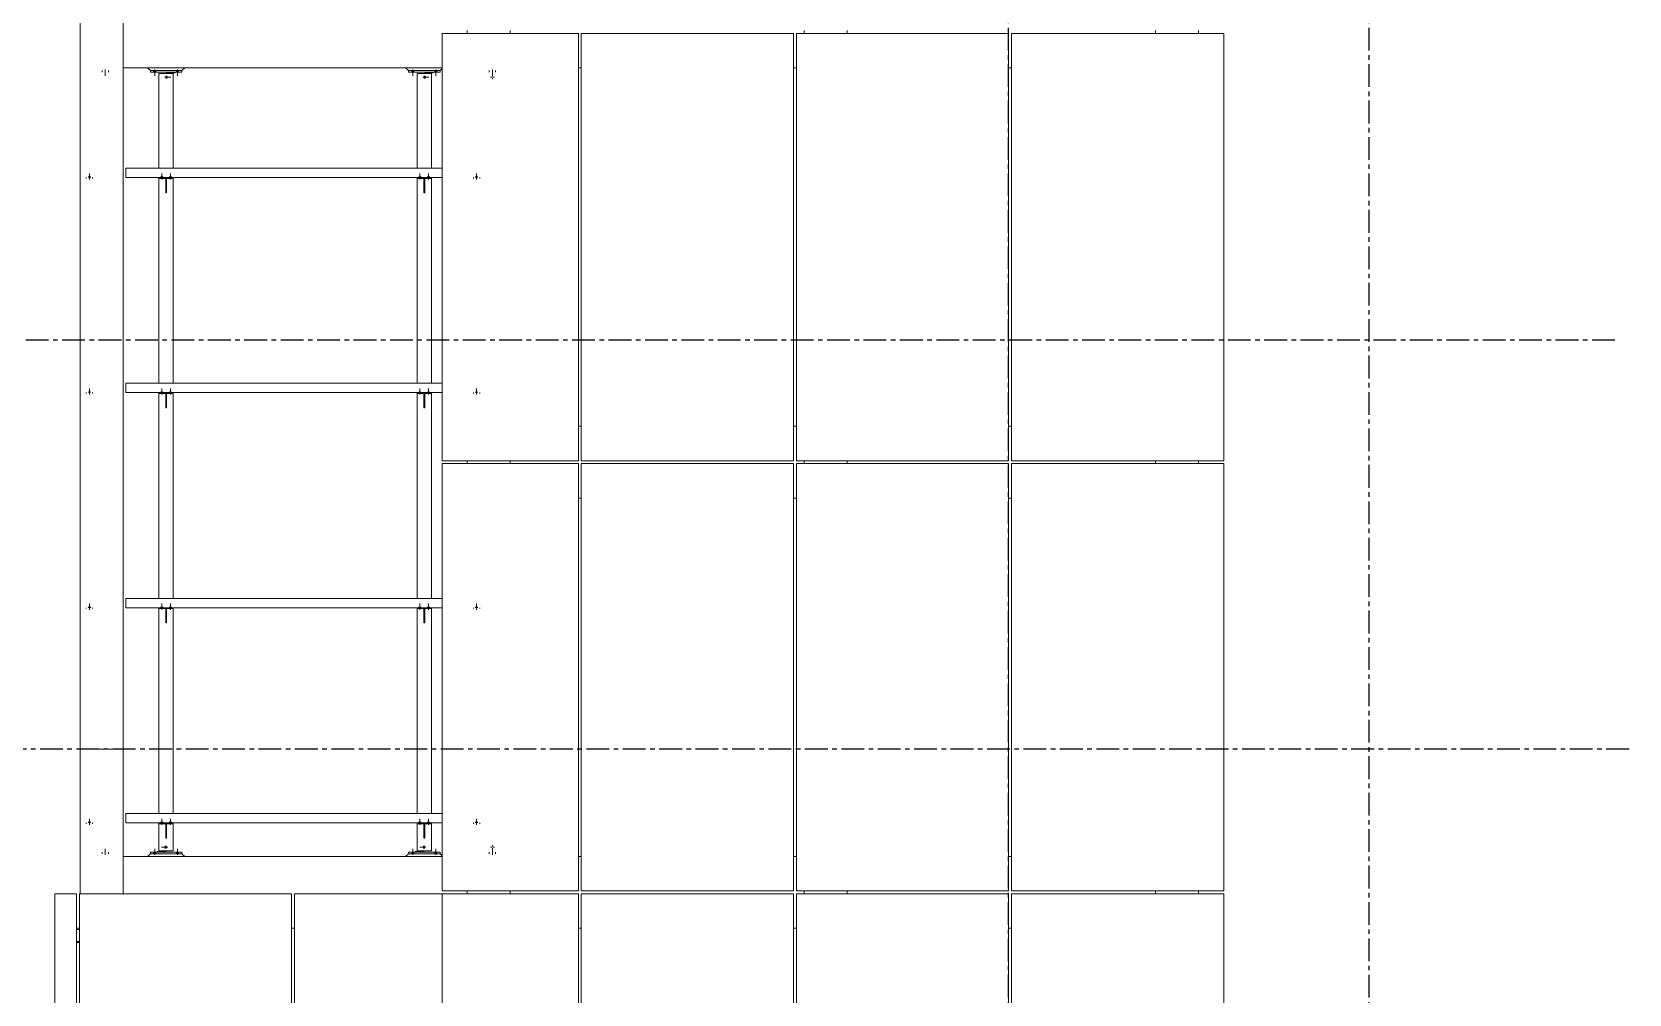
# Model space of a CAD drawing. Header units: millimetres. Extents: x 3774 to 718460, y -768339 to 192544.
# Drawn here: x 477347 to 488485, y -639668 to -632960 of the extents above; entities that cross this region are included whole.
import ezdxf

# ---------------------------------------------------------------- set-up
doc = ezdxf.new("R2010")
doc.units = ezdxf.units.MM
for name, pattern in [('CENTER', [50.8, 31.75, -6.35, 6.35, -6.35]), ('XKITLINE00', [0]), ('XKITLINE02', [4, 2, -2])]:
    doc.linetypes.add(name, pattern=pattern)
doc.layers.add('000 - EXISTING_PRECAST_MAIN_COLOR_2', color=7, linetype='Continuous')
doc.layers.add('Bolt', color=7, linetype='Continuous', lineweight=0)
doc.layers.add('Part', color=7, linetype='Continuous', lineweight=0)

# ---------------------------------------------------------------- blocks, each defined once
blk = doc.blocks.new('*A24065288')
at = {"layer": 'Part', "color": 7, "linetype": 'XKITLINE00', "lineweight": 0}
for p, q in [((2694.272525, -82.713163), (2694.432525, -82.713163)), ((2706.272525, -82.713163), (2706.432525, -82.713163)), ((2718.272525, -82.713163), (2718.432525, -82.713163)), ((2690.472487, -84.79316), (2690.472487, -84.63316)), ((2726.472549, -84.79316), (2726.472549, -84.63316)), ((2694.272525, -86.713163), (2694.432525, -86.713163)), ((2706.272525, -86.713163), (2706.432525, -86.713163)), ((2718.272525, -86.713163), (2718.432525, -86.713163))]:
    blk.add_line(p, q, dxfattribs=at)
blk = doc.blocks.new('*A24145296')
at = {"layer": 'Part', "color": 7, "linetype": 'XKITLINE00', "lineweight": 0}
for p, q in [((2694.272525, -130.713163), (2694.432525, -130.713163)), ((2706.272525, -130.713163), (2706.432525, -130.713163)), ((2718.272525, -130.713163), (2718.432525, -130.713163)), ((2690.472487, -132.79316), (2690.472487, -132.63316)), ((2726.472549, -132.79316), (2726.472549, -132.63316)), ((2694.272525, -134.713163), (2694.432525, -134.713163)), ((2706.272525, -134.713163), (2706.432525, -134.713163)), ((2718.272525, -134.713163), (2718.432525, -134.713163))]:
    blk.add_line(p, q, dxfattribs=at)
blk = doc.blocks.new('*A24155297')
at = {"layer": 'Part', "color": 7, "linetype": 'XKITLINE00', "lineweight": 0}
for p, q in [((2694.272525, -106.713163), (2694.432525, -106.713163)), ((2706.272525, -106.713163), (2706.432525, -106.713163)), ((2718.272525, -106.713163), (2718.432525, -106.713163)), ((2690.472523, -108.79316), (2690.472523, -108.63316)), ((2726.472527, -108.79316), (2726.472527, -108.63316)), ((2694.272525, -110.713163), (2694.432525, -110.713163)), ((2706.272525, -110.713163), (2706.432525, -110.713163)), ((2718.272525, -110.713163), (2718.432525, -110.713163))]:
    blk.add_line(p, q, dxfattribs=at)
blk = doc.blocks.new('*A24165298')
at = {"layer": 'Part', "color": 7, "linetype": 'XKITLINE00', "lineweight": 0}
for p, q in [((2706.872491, -84.79316), (2706.872491, -84.63316)), ((2709.272491, -84.79316), (2709.272491, -84.63316)), ((2706.872491, -108.79316), (2706.872491, -108.63316)), ((2709.272491, -108.79316), (2709.272491, -108.63316))]:
    blk.add_line(p, q, dxfattribs=at)
blk = doc.blocks.new('*A24175299')
at = {"layer": 'Part', "color": 7, "linetype": 'XKITLINE00', "lineweight": 0}
for p, q in [((2726.472552, -84.79316), (2726.472552, -84.63316)), ((2728.872552, -84.79316), (2728.872552, -84.63316)), ((2726.472552, -108.79316), (2726.472552, -108.63316)), ((2728.872552, -108.79316), (2728.872552, -108.63316))]:
    blk.add_line(p, q, dxfattribs=at)
blk = doc.blocks.new('*A24185300')
at = {"layer": 'Part', "color": 7, "linetype": 'XKITLINE00', "lineweight": 0}
for p, q in [((2688.07249, -84.79316), (2688.07249, -84.63316)), ((2690.47249, -84.79316), (2690.47249, -84.63316)), ((2688.07249, -108.79316), (2688.07249, -108.63316)), ((2690.47249, -108.79316), (2690.47249, -108.63316))]:
    blk.add_line(p, q, dxfattribs=at)
blk = doc.blocks.new('*A24195301')
at = {"layer": 'Part', "color": 7, "linetype": 'XKITLINE00', "lineweight": 0}
for p, q in [((2685.272523, -92.313163), (2685.272523, -87.033163)), ((2686.072523, -87.033163), (2685.272523, -87.033163)), ((2686.072523, -92.313163), (2686.072523, -87.033163)), ((2685.272523, -104.313163), (2685.272523, -92.881163)), ((2686.072523, -104.313163), (2686.072523, -92.881163)), ((2685.272523, -116.313163), (2685.272523, -104.881163)), ((2686.072523, -116.313163), (2686.072523, -104.881163)), ((2685.272523, -128.313163), (2685.272523, -116.881163)), ((2686.072523, -128.313163), (2686.072523, -116.881163)), ((2685.272523, -130.393163), (2685.272523, -128.881163)), ((2686.072523, -130.393163), (2686.072523, -128.881163)), ((2685.272523, -130.393163), (2686.072523, -130.393163))]:
    blk.add_line(p, q, dxfattribs=at)
blk = doc.blocks.new('*A24205302')
at = {"layer": 'Part', "color": 7, "linetype": 'XKITLINE00', "lineweight": 0}
for p, q in [((2670.872523, -92.313163), (2670.872523, -87.033163)), ((2671.672523, -87.033163), (2670.872523, -87.033163)), ((2671.672523, -92.313163), (2671.672523, -87.033163)), ((2670.872523, -104.313163), (2670.872523, -92.881163)), ((2671.672523, -104.313163), (2671.672523, -92.881163)), ((2670.872523, -116.313163), (2670.872523, -104.881163)), ((2671.672523, -116.313163), (2671.672523, -104.881163)), ((2670.872523, -128.313163), (2670.872523, -116.881163)), ((2671.672523, -128.313163), (2671.672523, -116.881163)), ((2670.872523, -130.393163), (2670.872523, -128.881163)), ((2671.672523, -130.393163), (2671.672523, -128.881163)), ((2670.872523, -130.393163), (2671.672523, -130.393163))]:
    blk.add_line(p, q, dxfattribs=at)
blk = doc.blocks.new('*A24215303')
at = {"layer": 'Part', "color": 7, "linetype": 'XKITLINE00', "lineweight": 0}
for p, q in [((2666.472525, -132.79316), (2666.472525, -124.713163)), ((2666.472525, -124.713163), (2668.872525, -124.713163)), ((2668.872525, -132.79316), (2668.872525, -124.713163))]:
    blk.add_line(p, q, dxfattribs=at)
blk = doc.blocks.new('*A24225304')
at = {"layer": 'Part', "color": 7, "linetype": 'XKITLINE00', "lineweight": 0}
for p, q in [((2668.872524, -130.713163), (2686.672525, -130.713163)), ((2668.872526, -132.79316), (2668.872526, -130.713163)), ((2678.272874, -134.713163), (2678.432874, -134.713163))]:
    blk.add_line(p, q, dxfattribs=at)
blk = doc.blocks.new('*A24235305')
at = {"layer": 'Part', "color": 7, "linetype": 'XKITLINE00', "lineweight": 0}
for p, q in [((2669.032526, -128.313163), (2686.672525, -128.313163)), ((2669.032526, -128.833163), (2669.032526, -128.313163)), ((2686.672525, -128.833163), (2669.032526, -128.833163))]:
    blk.add_line(p, q, dxfattribs=at)
blk = doc.blocks.new('*A24245306')
at = {"layer": 'Part', "color": 7, "linetype": 'XKITLINE00', "lineweight": 0}
for p, q in [((2669.032526, -116.313163), (2686.672525, -116.313163)), ((2669.032526, -116.833163), (2669.032526, -116.313163)), ((2686.672525, -116.833163), (2669.032526, -116.833163))]:
    blk.add_line(p, q, dxfattribs=at)
blk = doc.blocks.new('*A24255307')
at = {"layer": 'Part', "color": 7, "linetype": 'XKITLINE00', "lineweight": 0}
for p, q in [((2685.648523, -129.681163), (2685.648523, -128.881163)), ((2685.648523, -128.881163), (2685.696523, -128.881163)), ((2685.648523, -129.121163), (2685.696523, -129.121163)), ((2685.696523, -129.681163), (2685.696523, -128.881163)), ((2685.648523, -129.681163), (2685.696523, -129.681163))]:
    blk.add_line(p, q, dxfattribs=at)
blk = doc.blocks.new('*A24265308')
at = {"layer": 'Part', "color": 7, "linetype": 'XKITLINE00', "lineweight": 0}
for p, q in [((2685.272523, -128.833163), (2685.272523, -128.881163)), ((2685.272523, -128.881163), (2686.072523, -128.881163)), ((2686.072523, -128.881163), (2686.072523, -128.833163))]:
    blk.add_line(p, q, dxfattribs=at)
blk = doc.blocks.new('*A24275309')
at = {"layer": 'Part', "color": 7, "linetype": 'XKITLINE00', "lineweight": 0}
for p, q in [((2685.608523, -130.433163), (2685.168523, -130.433163)), ((2685.168523, -130.433163), (2685.168523, -130.473163)), ((2685.608523, -130.393163), (2685.608523, -130.433163)), ((2685.648523, -130.473163), (2685.648523, -130.393163))]:
    blk.add_line(p, q, dxfattribs=at)
blk = doc.blocks.new('*A24285310')
at = {"layer": 'Part', "color": 7, "linetype": 'XKITLINE00', "lineweight": 0}
for p, q in [((2684.632523, -130.713163), (2684.792523, -130.553163)), ((2684.792523, -130.553163), (2686.552523, -130.553163)), ((2686.552523, -130.553163), (2686.672525, -130.673165))]:
    blk.add_line(p, q, dxfattribs=at)
blk = doc.blocks.new('*A24295311')
at = {"layer": 'Part', "color": 7, "linetype": 'XKITLINE00', "lineweight": 0}
for p, q in [((2686.552523, -130.473163), (2684.792523, -130.473163)), ((2684.792523, -130.473163), (2684.792523, -130.553163)), ((2686.552523, -130.553163), (2684.792523, -130.553163)), ((2686.552523, -130.473163), (2686.552523, -130.553163))]:
    blk.add_line(p, q, dxfattribs=at)
blk = doc.blocks.new('*A24305312')
at = {"layer": 'Part', "color": 7, "linetype": 'XKITLINE00', "lineweight": 0}
for p, q in [((2671.248523, -129.681163), (2671.248523, -128.881163)), ((2671.248523, -128.881163), (2671.296523, -128.881163)), ((2671.248523, -129.121163), (2671.296523, -129.121163)), ((2671.296523, -129.681163), (2671.296523, -128.881163)), ((2671.248523, -129.681163), (2671.296523, -129.681163))]:
    blk.add_line(p, q, dxfattribs=at)
blk = doc.blocks.new('*A24315313')
at = {"layer": 'Part', "color": 7, "linetype": 'XKITLINE00', "lineweight": 0}
for p, q in [((2670.872523, -128.833163), (2670.872523, -128.881163)), ((2670.872523, -128.881163), (2671.672523, -128.881163)), ((2671.672523, -128.881163), (2671.672523, -128.833163))]:
    blk.add_line(p, q, dxfattribs=at)
blk = doc.blocks.new('*A24325314')
at = {"layer": 'Part', "color": 7, "linetype": 'XKITLINE00', "lineweight": 0}
for p, q in [((2671.208523, -130.433163), (2670.768523, -130.433163)), ((2670.768523, -130.433163), (2670.768523, -130.473163)), ((2671.208523, -130.393163), (2671.208523, -130.433163)), ((2671.248523, -130.473163), (2671.248523, -130.393163))]:
    blk.add_line(p, q, dxfattribs=at)
blk = doc.blocks.new('*A24335315')
at = {"layer": 'Part', "color": 7, "linetype": 'XKITLINE00', "lineweight": 0}
for p, q in [((2670.232523, -130.713163), (2670.392523, -130.553163)), ((2670.392523, -130.553163), (2672.152523, -130.553163)), ((2672.152523, -130.553163), (2672.312523, -130.713163))]:
    blk.add_line(p, q, dxfattribs=at)
blk = doc.blocks.new('*A24345316')
at = {"layer": 'Part', "color": 7, "linetype": 'XKITLINE00', "lineweight": 0}
for p, q in [((2672.152523, -130.473163), (2670.392523, -130.473163)), ((2670.392523, -130.473163), (2670.392523, -130.553163)), ((2672.152523, -130.553163), (2670.392523, -130.553163)), ((2672.152523, -130.473163), (2672.152523, -130.553163))]:
    blk.add_line(p, q, dxfattribs=at)
blk = doc.blocks.new('*A24355317')
at = {"layer": 'Part', "color": 7, "linetype": 'XKITLINE00', "lineweight": 0}
for p, q in [((2685.648523, -117.681163), (2685.648523, -116.881163)), ((2685.648523, -116.881163), (2685.696523, -116.881163)), ((2685.648523, -117.121163), (2685.696523, -117.121163)), ((2685.696523, -117.681163), (2685.696523, -116.881163)), ((2685.648523, -117.681163), (2685.696523, -117.681163))]:
    blk.add_line(p, q, dxfattribs=at)
blk = doc.blocks.new('*A24365318')
at = {"layer": 'Part', "color": 7, "linetype": 'XKITLINE00', "lineweight": 0}
for p, q in [((2685.272523, -116.833163), (2685.272523, -116.881163)), ((2685.272523, -116.881163), (2686.072523, -116.881163)), ((2686.072523, -116.881163), (2686.072523, -116.833163))]:
    blk.add_line(p, q, dxfattribs=at)
blk = doc.blocks.new('*A24375319')
at = {"layer": 'Part', "color": 7, "linetype": 'XKITLINE00', "lineweight": 0}
for p, q in [((2671.248523, -117.681163), (2671.248523, -116.881163)), ((2671.248523, -116.881163), (2671.296523, -116.881163)), ((2671.248523, -117.121163), (2671.296523, -117.121163)), ((2671.296523, -117.681163), (2671.296523, -116.881163)), ((2671.248523, -117.681163), (2671.296523, -117.681163))]:
    blk.add_line(p, q, dxfattribs=at)
blk = doc.blocks.new('*A24385320')
at = {"layer": 'Part', "color": 7, "linetype": 'XKITLINE00', "lineweight": 0}
for p, q in [((2670.872523, -116.833163), (2670.872523, -116.881163)), ((2670.872523, -116.881163), (2671.672523, -116.881163)), ((2671.672523, -116.881163), (2671.672523, -116.833163))]:
    blk.add_line(p, q, dxfattribs=at)
blk = doc.blocks.new('*A24395321')
at = {"layer": 'Part', "color": 7, "linetype": 'XKITLINE00', "lineweight": 0}
for p, q in [((2666.472526, -124.713163), (2666.472526, -78.313163)), ((2666.472526, -78.313163), (2668.872526, -78.313163)), ((2668.872526, -124.713163), (2668.872526, -78.313163)), ((2666.472526, -124.713163), (2668.872526, -124.713163))]:
    blk.add_line(p, q, dxfattribs=at)
blk = doc.blocks.new('*A24495331')
at = {"layer": 'Bolt', "color": 7, "linetype": 'XKITLINE02', "lineweight": 0}
for p, q in [((2689.296526, -130.553163), (2689.296526, -130.473163)), ((2689.296526, -130.553163), (2689.296526, -130.473163)), ((2689.472526, -130.616523), (2689.472526, -130.273163)), ((2689.472526, -130.616523), (2689.472526, -130.273163)), ((2689.648526, -130.553163), (2689.648526, -130.473163)), ((2689.648526, -130.553163), (2689.648526, -130.473163))]:
    blk.add_line(p, q, dxfattribs=at)
blk = doc.blocks.new('*A24505332')
at = {"layer": 'Bolt', "color": 7, "linetype": 'XKITLINE00', "lineweight": 0}
for p, q in [((2689.360526, -130.193163), (2689.435118, -130.193163)), ((2689.472526, -130.081163), (2689.472526, -130.155755)), ((2689.472526, -130.305163), (2689.472526, -130.230571)), ((2689.584526, -130.193163), (2689.509934, -130.193163))]:
    blk.add_line(p, q, dxfattribs=at)
blk = doc.blocks.new('*A24515333')
at = {"layer": 'Bolt', "color": 7, "linetype": 'XKITLINE02', "lineweight": 0}
for p, q in [((2688.592525, -116.944523), (2688.592525, -116.601163)), ((2688.592525, -116.944523), (2688.592525, -116.601163)), ((2688.416525, -116.881163), (2688.416525, -116.833163)), ((2688.416525, -116.881163), (2688.416525, -116.833163)), ((2688.536525, -116.833163), (2688.536525, -116.785163)), ((2688.536525, -116.833163), (2688.536525, -116.785163)), ((2688.648525, -116.833163), (2688.648525, -116.785163)), ((2688.648525, -116.833163), (2688.648525, -116.785163)), ((2688.768525, -116.881163), (2688.768525, -116.833163)), ((2688.768525, -116.881163), (2688.768525, -116.833163))]:
    blk.add_line(p, q, dxfattribs=at)
blk = doc.blocks.new('*A24525334')
at = {"layer": 'Bolt', "color": 7, "linetype": 'XKITLINE02', "lineweight": 0}
for p, q in [((2688.416525, -128.881163), (2688.416525, -128.833163)), ((2688.416525, -128.881163), (2688.416525, -128.833163)), ((2688.536525, -128.833163), (2688.536525, -128.785163)), ((2688.536525, -128.833163), (2688.536525, -128.785163)), ((2688.592525, -128.944523), (2688.592525, -128.601163)), ((2688.592525, -128.944523), (2688.592525, -128.601163)), ((2688.648525, -128.833163), (2688.648525, -128.785163)), ((2688.648525, -128.833163), (2688.648525, -128.785163)), ((2688.768525, -128.881163), (2688.768525, -128.833163)), ((2688.768525, -128.881163), (2688.768525, -128.833163))]:
    blk.add_line(p, q, dxfattribs=at)
blk = doc.blocks.new('*A24535335')
at = {"layer": 'Bolt', "color": 7, "linetype": 'XKITLINE00', "lineweight": 0}
for p, q in [((2689.360526, -130.193163), (2689.435118, -130.193163)), ((2689.472526, -130.081163), (2689.472526, -130.155755)), ((2689.472526, -130.305163), (2689.472526, -130.230571)), ((2689.584526, -130.193163), (2689.509934, -130.193163))]:
    blk.add_line(p, q, dxfattribs=at)
blk = doc.blocks.new('*A24545336')
at = {"layer": 'Bolt', "color": 7, "linetype": 'XKITLINE02', "lineweight": 0}
for p, q in [((2689.296526, -130.553163), (2689.296526, -130.473163)), ((2689.296526, -130.553163), (2689.296526, -130.473163)), ((2689.472526, -130.616523), (2689.472526, -130.273163)), ((2689.472526, -130.616523), (2689.472526, -130.273163)), ((2689.648526, -130.553163), (2689.648526, -130.473163)), ((2689.648526, -130.553163), (2689.648526, -130.473163))]:
    blk.add_line(p, q, dxfattribs=at)
blk = doc.blocks.new('*A24555337')
at = {"layer": 'Bolt', "color": 7, "linetype": 'XKITLINE02', "lineweight": 0}
for p, q in [((2688.416523, -128.881163), (2688.416523, -128.833163)), ((2688.416523, -128.881163), (2688.416523, -128.833163)), ((2688.536523, -128.833163), (2688.536523, -128.785163)), ((2688.536523, -128.833163), (2688.536523, -128.785163)), ((2688.592523, -128.944523), (2688.592523, -128.601163)), ((2688.592523, -128.944523), (2688.592523, -128.601163)), ((2688.648523, -128.833163), (2688.648523, -128.785163)), ((2688.648523, -128.833163), (2688.648523, -128.785163)), ((2688.768523, -128.881163), (2688.768523, -128.833163)), ((2688.768523, -128.881163), (2688.768523, -128.833163))]:
    blk.add_line(p, q, dxfattribs=at)
blk = doc.blocks.new('*A24565338')
at = {"layer": 'Bolt'}
for points in [[(2685.377, -128.833), (2685.377, -128.785), (2685.489, -128.785), (2685.489, -128.833)], [(2685.377, -128.881), (2685.377, -128.833), (2685.489, -128.833), (2685.489, -128.881)], [(2685.857, -128.833), (2685.857, -128.785), (2685.969, -128.785), (2685.969, -128.833)], [(2685.857, -128.881), (2685.857, -128.833), (2685.969, -128.833), (2685.969, -128.881)]]:
    blk.add_hatch(color=7, dxfattribs=at).paths.add_polyline_path(points, flags=17)
at = {"layer": 'Bolt', "color": 7, "linetype": 'XKITLINE00', "lineweight": 0}
for p, q in [((2685.377, -128.833), (2685.377, -128.785)), ((2685.377, -128.881), (2685.377, -128.833)), ((2685.433, -128.945), (2685.433, -128.601)), ((2685.489, -128.833), (2685.489, -128.785)), ((2685.489, -128.881), (2685.489, -128.833)), ((2685.857, -128.833), (2685.857, -128.785)), ((2685.857, -128.881), (2685.857, -128.833)), ((2685.913, -128.945), (2685.913, -128.601)), ((2685.969, -128.833), (2685.969, -128.785)), ((2685.969, -128.881), (2685.969, -128.833))]:
    blk.add_line(p, q, dxfattribs=at)
blk = doc.blocks.new('*A24575339')
at = {"layer": 'Bolt'}
for points in [[(2685.089, -130.473), (2685.089, -130.553), (2684.977, -130.553), (2684.977, -130.473)], [(2686.369, -130.473), (2686.369, -130.553), (2686.257, -130.553), (2686.257, -130.473)]]:
    blk.add_hatch(color=7, dxfattribs=at).paths.add_polyline_path(points, flags=17)
at = {"layer": 'Bolt', "color": 7, "linetype": 'XKITLINE00', "lineweight": 0}
for p, q in [((2684.977, -130.553), (2684.977, -130.473)), ((2685.033, -130.617), (2685.033, -130.273)), ((2685.089, -130.553), (2685.089, -130.473)), ((2686.257, -130.553), (2686.257, -130.473)), ((2686.313, -130.617), (2686.313, -130.273)), ((2686.369, -130.553), (2686.369, -130.473))]:
    blk.add_line(p, q, dxfattribs=at)
blk = doc.blocks.new('*A24585340')
at = {"layer": 'Bolt', "color": 7, "linetype": 'XKITLINE02', "lineweight": 0}
for p, q in [((2685.759883, -130.193163), (2685.416523, -130.193163)), ((2685.648523, -130.137163), (2685.608523, -130.137163)), ((2685.648523, -130.249163), (2685.608523, -130.249163)), ((2685.696523, -130.137163), (2685.648523, -130.137163)), ((2685.696523, -130.249163), (2685.648523, -130.249163))]:
    blk.add_line(p, q, dxfattribs=at)
blk = doc.blocks.new('*A24595341')
at = {"layer": 'Bolt'}
for points in [[(2670.977, -128.833), (2670.977, -128.785), (2671.089, -128.785), (2671.089, -128.833)], [(2670.977, -128.881), (2670.977, -128.833), (2671.089, -128.833), (2671.089, -128.881)], [(2671.457, -128.833), (2671.457, -128.785), (2671.569, -128.785), (2671.569, -128.833)], [(2671.457, -128.881), (2671.457, -128.833), (2671.569, -128.833), (2671.569, -128.881)]]:
    blk.add_hatch(color=7, dxfattribs=at).paths.add_polyline_path(points, flags=17)
at = {"layer": 'Bolt', "color": 7, "linetype": 'XKITLINE00', "lineweight": 0}
for p, q in [((2670.977, -128.833), (2670.977, -128.785)), ((2670.977, -128.881), (2670.977, -128.833)), ((2671.033, -128.945), (2671.033, -128.601)), ((2671.089, -128.833), (2671.089, -128.785)), ((2671.089, -128.881), (2671.089, -128.833)), ((2671.457, -128.833), (2671.457, -128.785)), ((2671.457, -128.881), (2671.457, -128.833)), ((2671.513, -128.945), (2671.513, -128.601)), ((2671.569, -128.833), (2671.569, -128.785)), ((2671.569, -128.881), (2671.569, -128.833))]:
    blk.add_line(p, q, dxfattribs=at)
blk = doc.blocks.new('*A24605342')
at = {"layer": 'Bolt', "color": 7, "linetype": 'XKITLINE02', "lineweight": 0}
for p, q in [((2666.816525, -128.881163), (2666.816525, -128.833163)), ((2666.936525, -128.833163), (2666.936525, -128.785163)), ((2666.992525, -128.944523), (2666.992525, -128.601163)), ((2667.048525, -128.833163), (2667.048525, -128.785163)), ((2667.168525, -128.881163), (2667.168525, -128.833163))]:
    blk.add_line(p, q, dxfattribs=at)
blk = doc.blocks.new('*A24615343')
at = {"layer": 'Bolt', "color": 7, "linetype": 'XKITLINE02', "lineweight": 0}
for p, q in [((2667.696526, -130.553163), (2667.696526, -130.473163)), ((2667.872526, -130.616523), (2667.872526, -130.273163)), ((2668.048526, -130.553163), (2668.048526, -130.473163))]:
    blk.add_line(p, q, dxfattribs=at)
blk = doc.blocks.new('*A24625344')
at = {"layer": 'Bolt'}
for points in [[(2670.689, -130.473), (2670.689, -130.553), (2670.577, -130.553), (2670.577, -130.473)], [(2671.969, -130.473), (2671.969, -130.553), (2671.857, -130.553), (2671.857, -130.473)]]:
    blk.add_hatch(color=7, dxfattribs=at).paths.add_polyline_path(points, flags=17)
at = {"layer": 'Bolt', "color": 7, "linetype": 'XKITLINE00', "lineweight": 0}
for p, q in [((2670.577, -130.553), (2670.577, -130.473)), ((2670.633, -130.617), (2670.633, -130.273)), ((2670.689, -130.553), (2670.689, -130.473)), ((2671.857, -130.553), (2671.857, -130.473)), ((2671.913, -130.617), (2671.913, -130.273)), ((2671.969, -130.553), (2671.969, -130.473))]:
    blk.add_line(p, q, dxfattribs=at)
blk = doc.blocks.new('*A24635345')
at = {"layer": 'Bolt', "color": 7, "linetype": 'XKITLINE02', "lineweight": 0}
for p, q in [((2671.359883, -130.193163), (2671.016523, -130.193163)), ((2671.248523, -130.137163), (2671.208523, -130.137163)), ((2671.248523, -130.249163), (2671.208523, -130.249163)), ((2671.296523, -130.137163), (2671.248523, -130.137163)), ((2671.296523, -130.249163), (2671.248523, -130.249163))]:
    blk.add_line(p, q, dxfattribs=at)
blk = doc.blocks.new('*A24645346')
at = {"layer": 'Bolt', "color": 7, "linetype": 'XKITLINE02', "lineweight": 0}
for p, q in [((2688.592523, -116.944523), (2688.592523, -116.601163)), ((2688.592523, -116.944523), (2688.592523, -116.601163)), ((2688.416523, -116.881163), (2688.416523, -116.833163)), ((2688.416523, -116.881163), (2688.416523, -116.833163)), ((2688.536523, -116.833163), (2688.536523, -116.785163)), ((2688.536523, -116.833163), (2688.536523, -116.785163)), ((2688.648523, -116.833163), (2688.648523, -116.785163)), ((2688.648523, -116.833163), (2688.648523, -116.785163)), ((2688.768523, -116.881163), (2688.768523, -116.833163)), ((2688.768523, -116.881163), (2688.768523, -116.833163))]:
    blk.add_line(p, q, dxfattribs=at)
blk = doc.blocks.new('*A24655347')
at = {"layer": 'Bolt'}
for points in [[(2685.377, -116.833), (2685.377, -116.785), (2685.489, -116.785), (2685.489, -116.833)], [(2685.377, -116.881), (2685.377, -116.833), (2685.489, -116.833), (2685.489, -116.881)], [(2685.857, -116.833), (2685.857, -116.785), (2685.969, -116.785), (2685.969, -116.833)], [(2685.857, -116.881), (2685.857, -116.833), (2685.969, -116.833), (2685.969, -116.881)]]:
    blk.add_hatch(color=7, dxfattribs=at).paths.add_polyline_path(points, flags=17)
at = {"layer": 'Bolt', "color": 7, "linetype": 'XKITLINE00', "lineweight": 0}
for p, q in [((2685.433, -116.945), (2685.433, -116.601)), ((2685.913, -116.945), (2685.913, -116.601)), ((2685.377, -116.833), (2685.377, -116.785)), ((2685.377, -116.881), (2685.377, -116.833)), ((2685.489, -116.833), (2685.489, -116.785)), ((2685.489, -116.881), (2685.489, -116.833)), ((2685.857, -116.833), (2685.857, -116.785)), ((2685.857, -116.881), (2685.857, -116.833)), ((2685.969, -116.833), (2685.969, -116.785)), ((2685.969, -116.881), (2685.969, -116.833))]:
    blk.add_line(p, q, dxfattribs=at)
blk = doc.blocks.new('*A24665348')
at = {"layer": 'Bolt'}
for points in [[(2670.977, -116.833), (2670.977, -116.785), (2671.089, -116.785), (2671.089, -116.833)], [(2670.977, -116.881), (2670.977, -116.833), (2671.089, -116.833), (2671.089, -116.881)], [(2671.457, -116.833), (2671.457, -116.785), (2671.569, -116.785), (2671.569, -116.833)], [(2671.457, -116.881), (2671.457, -116.833), (2671.569, -116.833), (2671.569, -116.881)]]:
    blk.add_hatch(color=7, dxfattribs=at).paths.add_polyline_path(points, flags=17)
at = {"layer": 'Bolt', "color": 7, "linetype": 'XKITLINE00', "lineweight": 0}
for p, q in [((2671.033, -116.945), (2671.033, -116.601)), ((2671.513, -116.945), (2671.513, -116.601)), ((2670.977, -116.833), (2670.977, -116.785)), ((2670.977, -116.881), (2670.977, -116.833)), ((2671.089, -116.833), (2671.089, -116.785)), ((2671.089, -116.881), (2671.089, -116.833)), ((2671.457, -116.833), (2671.457, -116.785)), ((2671.457, -116.881), (2671.457, -116.833)), ((2671.569, -116.833), (2671.569, -116.785)), ((2671.569, -116.881), (2671.569, -116.833))]:
    blk.add_line(p, q, dxfattribs=at)
blk = doc.blocks.new('*A24675349')
at = {"layer": 'Bolt', "color": 7, "linetype": 'XKITLINE02', "lineweight": 0}
for p, q in [((2666.992525, -116.944523), (2666.992525, -116.601163)), ((2666.816525, -116.881163), (2666.816525, -116.833163)), ((2666.936525, -116.833163), (2666.936525, -116.785163)), ((2667.048525, -116.833163), (2667.048525, -116.785163)), ((2667.168525, -116.881163), (2667.168525, -116.833163))]:
    blk.add_line(p, q, dxfattribs=at)
blk = doc.blocks.new('*A24705352')
at = {"layer": 'Part', "color": 7, "linetype": 'XKITLINE00', "lineweight": 0}
blk.add_line((2686.672445, -156.63316), (2686.672445, -132.79316), dxfattribs=at)
blk = doc.blocks.new('*A24785360')
at = {"layer": 'Part', "color": 7, "linetype": 'XKITLINE00', "lineweight": 0}
for p, q in [((2666.272874, -132.793163), (2665.072627, -132.793163)), ((2665.072874, -132.793163), (2665.072874, -156.633163)), ((2666.272874, -150.633163), (2666.272874, -132.793163)), ((2665.072627, -156.633163), (2665.428155, -156.633163))]:
    blk.add_line(p, q, dxfattribs=at)
blk = doc.blocks.new('*A24815363')
at = {"layer": 'Part', "color": 7, "linetype": 'XKITLINE00', "lineweight": 0}
for p, q in [((2666.272874, -134.713163), (2666.432874, -134.713163)), ((2666.272874, -134.773163), (2666.432874, -134.773163)), ((2666.272874, -135.453163), (2666.432874, -135.453163)), ((2666.272874, -135.513163), (2666.432874, -135.513163))]:
    blk.add_line(p, q, dxfattribs=at)
blk = doc.blocks.new('*A24825364')
at = {"layer": 'Part', "color": 7, "linetype": 'XKITLINE00', "lineweight": 0}
for p, q in [((2669.032526, -104.313163), (2686.672525, -104.313163)), ((2669.032526, -104.833163), (2669.032526, -104.313163)), ((2686.672525, -104.833163), (2669.032526, -104.833163))]:
    blk.add_line(p, q, dxfattribs=at)
blk = doc.blocks.new('*A24835365')
at = {"layer": 'Part', "color": 7, "linetype": 'XKITLINE00', "lineweight": 0}
for p, q in [((2685.648523, -105.681163), (2685.648523, -104.881163)), ((2685.648523, -104.881163), (2685.696523, -104.881163)), ((2685.648523, -105.121163), (2685.696523, -105.121163)), ((2685.696523, -105.681163), (2685.696523, -104.881163)), ((2685.648523, -105.681163), (2685.696523, -105.681163))]:
    blk.add_line(p, q, dxfattribs=at)
blk = doc.blocks.new('*A24845366')
at = {"layer": 'Part', "color": 7, "linetype": 'XKITLINE00', "lineweight": 0}
for p, q in [((2685.272523, -104.833163), (2685.272523, -104.881163)), ((2685.272523, -104.881163), (2686.072523, -104.881163)), ((2686.072523, -104.881163), (2686.072523, -104.833163))]:
    blk.add_line(p, q, dxfattribs=at)
blk = doc.blocks.new('*A24855367')
at = {"layer": 'Part', "color": 7, "linetype": 'XKITLINE00', "lineweight": 0}
for p, q in [((2671.248523, -105.681163), (2671.248523, -104.881163)), ((2671.248523, -104.881163), (2671.296523, -104.881163)), ((2671.248523, -105.121163), (2671.296523, -105.121163)), ((2671.296523, -105.681163), (2671.296523, -104.881163)), ((2671.248523, -105.681163), (2671.296523, -105.681163))]:
    blk.add_line(p, q, dxfattribs=at)
blk = doc.blocks.new('*A24865368')
at = {"layer": 'Part', "color": 7, "linetype": 'XKITLINE00', "lineweight": 0}
for p, q in [((2670.872523, -104.833163), (2670.872523, -104.881163)), ((2670.872523, -104.881163), (2671.672523, -104.881163)), ((2671.672523, -104.881163), (2671.672523, -104.833163))]:
    blk.add_line(p, q, dxfattribs=at)
blk = doc.blocks.new('*A24875369')
at = {"layer": 'Part', "color": 7, "linetype": 'XKITLINE00', "lineweight": 0}
for p, q in [((2669.032526, -92.313163), (2686.672525, -92.313163)), ((2669.032526, -92.833163), (2669.032526, -92.313163)), ((2686.672525, -92.833163), (2669.032526, -92.833163))]:
    blk.add_line(p, q, dxfattribs=at)
blk = doc.blocks.new('*A24885370')
at = {"layer": 'Part', "color": 7, "linetype": 'XKITLINE00', "lineweight": 0}
for p, q in [((2685.648523, -93.681163), (2685.648523, -92.881163)), ((2685.648523, -92.881163), (2685.696523, -92.881163)), ((2685.648523, -93.121163), (2685.696523, -93.121163)), ((2685.696523, -93.681163), (2685.696523, -92.881163)), ((2685.648523, -93.681163), (2685.696523, -93.681163))]:
    blk.add_line(p, q, dxfattribs=at)
blk = doc.blocks.new('*A24895371')
at = {"layer": 'Part', "color": 7, "linetype": 'XKITLINE00', "lineweight": 0}
for p, q in [((2685.272523, -92.833163), (2685.272523, -92.881163)), ((2685.272523, -92.881163), (2686.072523, -92.881163)), ((2686.072523, -92.881163), (2686.072523, -92.833163))]:
    blk.add_line(p, q, dxfattribs=at)
blk = doc.blocks.new('*A24905372')
at = {"layer": 'Part', "color": 7, "linetype": 'XKITLINE00', "lineweight": 0}
for p, q in [((2671.248523, -93.681163), (2671.248523, -92.881163)), ((2671.248523, -92.881163), (2671.296523, -92.881163)), ((2671.248523, -93.121163), (2671.296523, -93.121163)), ((2671.296523, -93.681163), (2671.296523, -92.881163)), ((2671.248523, -93.681163), (2671.296523, -93.681163))]:
    blk.add_line(p, q, dxfattribs=at)
blk = doc.blocks.new('*A24915373')
at = {"layer": 'Part', "color": 7, "linetype": 'XKITLINE00', "lineweight": 0}
for p, q in [((2670.872523, -92.833163), (2670.872523, -92.881163)), ((2670.872523, -92.881163), (2671.672523, -92.881163)), ((2671.672523, -92.881163), (2671.672523, -92.833163))]:
    blk.add_line(p, q, dxfattribs=at)
blk = doc.blocks.new('*A24925374')
at = {"layer": 'Part', "color": 7, "linetype": 'XKITLINE00', "lineweight": 0}
for p, q in [((2706.872491, -132.79316), (2706.872491, -132.63316)), ((2709.272491, -132.79316), (2709.272491, -132.63316))]:
    blk.add_line(p, q, dxfattribs=at)
blk = doc.blocks.new('*A24935375')
at = {"layer": 'Part', "color": 7, "linetype": 'XKITLINE00', "lineweight": 0}
for p, q in [((2688.072491, -132.79316), (2688.072491, -132.63316)), ((2690.472491, -132.79316), (2690.472491, -132.63316))]:
    blk.add_line(p, q, dxfattribs=at)
blk = doc.blocks.new('*A24995381')
at = {"layer": 'Bolt', "color": 7, "linetype": 'XKITLINE02', "lineweight": 0}
for p, q in [((2688.416525, -104.881163), (2688.416525, -104.833163)), ((2688.416525, -104.881163), (2688.416525, -104.833163)), ((2688.536525, -104.833163), (2688.536525, -104.785163)), ((2688.536525, -104.833163), (2688.536525, -104.785163)), ((2688.592525, -104.944523), (2688.592525, -104.601163)), ((2688.592525, -104.944523), (2688.592525, -104.601163)), ((2688.648525, -104.833163), (2688.648525, -104.785163)), ((2688.648525, -104.833163), (2688.648525, -104.785163)), ((2688.768525, -104.881163), (2688.768525, -104.833163)), ((2688.768525, -104.881163), (2688.768525, -104.833163))]:
    blk.add_line(p, q, dxfattribs=at)
blk = doc.blocks.new('*A25005382')
at = {"layer": 'Bolt', "color": 7, "linetype": 'XKITLINE02', "lineweight": 0}
for p, q in [((2688.592525, -92.944523), (2688.592525, -92.601163)), ((2688.592525, -92.944523), (2688.592525, -92.601163)), ((2688.416525, -92.881163), (2688.416525, -92.833163)), ((2688.416525, -92.881163), (2688.416525, -92.833163)), ((2688.536525, -92.833163), (2688.536525, -92.785163)), ((2688.536525, -92.833163), (2688.536525, -92.785163)), ((2688.648525, -92.833163), (2688.648525, -92.785163)), ((2688.648525, -92.833163), (2688.648525, -92.785163)), ((2688.768525, -92.881163), (2688.768525, -92.833163)), ((2688.768525, -92.881163), (2688.768525, -92.833163))]:
    blk.add_line(p, q, dxfattribs=at)
blk = doc.blocks.new('*A25015383')
at = {"layer": 'Bolt', "color": 7, "linetype": 'XKITLINE02', "lineweight": 0}
for p, q in [((2688.416523, -104.881163), (2688.416523, -104.833163)), ((2688.416523, -104.881163), (2688.416523, -104.833163)), ((2688.536523, -104.833163), (2688.536523, -104.785163)), ((2688.536523, -104.833163), (2688.536523, -104.785163)), ((2688.592523, -104.944523), (2688.592523, -104.601163)), ((2688.592523, -104.944523), (2688.592523, -104.601163)), ((2688.648523, -104.833163), (2688.648523, -104.785163)), ((2688.648523, -104.833163), (2688.648523, -104.785163)), ((2688.768523, -104.881163), (2688.768523, -104.833163)), ((2688.768523, -104.881163), (2688.768523, -104.833163))]:
    blk.add_line(p, q, dxfattribs=at)
blk = doc.blocks.new('*A25025384')
at = {"layer": 'Bolt'}
for points in [[(2685.377, -104.833), (2685.377, -104.785), (2685.489, -104.785), (2685.489, -104.833)], [(2685.377, -104.881), (2685.377, -104.833), (2685.489, -104.833), (2685.489, -104.881)], [(2685.857, -104.833), (2685.857, -104.785), (2685.969, -104.785), (2685.969, -104.833)], [(2685.857, -104.881), (2685.857, -104.833), (2685.969, -104.833), (2685.969, -104.881)]]:
    blk.add_hatch(color=7, dxfattribs=at).paths.add_polyline_path(points, flags=17)
at = {"layer": 'Bolt', "color": 7, "linetype": 'XKITLINE00', "lineweight": 0}
for p, q in [((2685.377, -104.833), (2685.377, -104.785)), ((2685.377, -104.881), (2685.377, -104.833)), ((2685.433, -104.945), (2685.433, -104.601)), ((2685.489, -104.833), (2685.489, -104.785)), ((2685.489, -104.881), (2685.489, -104.833)), ((2685.857, -104.833), (2685.857, -104.785)), ((2685.857, -104.881), (2685.857, -104.833)), ((2685.913, -104.945), (2685.913, -104.601)), ((2685.969, -104.833), (2685.969, -104.785)), ((2685.969, -104.881), (2685.969, -104.833))]:
    blk.add_line(p, q, dxfattribs=at)
blk = doc.blocks.new('*A25035385')
at = {"layer": 'Bolt'}
for points in [[(2670.977, -104.833), (2670.977, -104.785), (2671.089, -104.785), (2671.089, -104.833)], [(2670.977, -104.881), (2670.977, -104.833), (2671.089, -104.833), (2671.089, -104.881)], [(2671.457, -104.833), (2671.457, -104.785), (2671.569, -104.785), (2671.569, -104.833)], [(2671.457, -104.881), (2671.457, -104.833), (2671.569, -104.833), (2671.569, -104.881)]]:
    blk.add_hatch(color=7, dxfattribs=at).paths.add_polyline_path(points, flags=17)
at = {"layer": 'Bolt', "color": 7, "linetype": 'XKITLINE00', "lineweight": 0}
for p, q in [((2670.977, -104.833), (2670.977, -104.785)), ((2670.977, -104.881), (2670.977, -104.833)), ((2671.033, -104.945), (2671.033, -104.601)), ((2671.089, -104.833), (2671.089, -104.785)), ((2671.089, -104.881), (2671.089, -104.833)), ((2671.457, -104.833), (2671.457, -104.785)), ((2671.457, -104.881), (2671.457, -104.833)), ((2671.513, -104.945), (2671.513, -104.601)), ((2671.569, -104.833), (2671.569, -104.785)), ((2671.569, -104.881), (2671.569, -104.833))]:
    blk.add_line(p, q, dxfattribs=at)
blk = doc.blocks.new('*A25045386')
at = {"layer": 'Bolt', "color": 7, "linetype": 'XKITLINE02', "lineweight": 0}
for p, q in [((2666.816525, -104.881163), (2666.816525, -104.833163)), ((2666.936525, -104.833163), (2666.936525, -104.785163)), ((2666.992525, -104.944523), (2666.992525, -104.601163)), ((2667.048525, -104.833163), (2667.048525, -104.785163)), ((2667.168525, -104.881163), (2667.168525, -104.833163))]:
    blk.add_line(p, q, dxfattribs=at)
blk = doc.blocks.new('*A25055387')
at = {"layer": 'Bolt', "color": 7, "linetype": 'XKITLINE02', "lineweight": 0}
for p, q in [((2688.592523, -92.944523), (2688.592523, -92.601163)), ((2688.592523, -92.944523), (2688.592523, -92.601163)), ((2688.416523, -92.881163), (2688.416523, -92.833163)), ((2688.416523, -92.881163), (2688.416523, -92.833163)), ((2688.536523, -92.833163), (2688.536523, -92.785163)), ((2688.536523, -92.833163), (2688.536523, -92.785163)), ((2688.648523, -92.833163), (2688.648523, -92.785163)), ((2688.648523, -92.833163), (2688.648523, -92.785163)), ((2688.768523, -92.881163), (2688.768523, -92.833163)), ((2688.768523, -92.881163), (2688.768523, -92.833163))]:
    blk.add_line(p, q, dxfattribs=at)
blk = doc.blocks.new('*A25065388')
at = {"layer": 'Bolt'}
for points in [[(2685.377, -92.833), (2685.377, -92.785), (2685.489, -92.785), (2685.489, -92.833)], [(2685.377, -92.881), (2685.377, -92.833), (2685.489, -92.833), (2685.489, -92.881)], [(2685.857, -92.833), (2685.857, -92.785), (2685.969, -92.785), (2685.969, -92.833)], [(2685.857, -92.881), (2685.857, -92.833), (2685.969, -92.833), (2685.969, -92.881)]]:
    blk.add_hatch(color=7, dxfattribs=at).paths.add_polyline_path(points, flags=17)
at = {"layer": 'Bolt', "color": 7, "linetype": 'XKITLINE00', "lineweight": 0}
for p, q in [((2685.433, -92.945), (2685.433, -92.601)), ((2685.913, -92.945), (2685.913, -92.601)), ((2685.377, -92.833), (2685.377, -92.785)), ((2685.377, -92.881), (2685.377, -92.833)), ((2685.489, -92.833), (2685.489, -92.785)), ((2685.489, -92.881), (2685.489, -92.833)), ((2685.857, -92.833), (2685.857, -92.785)), ((2685.857, -92.881), (2685.857, -92.833)), ((2685.969, -92.833), (2685.969, -92.785)), ((2685.969, -92.881), (2685.969, -92.833))]:
    blk.add_line(p, q, dxfattribs=at)
blk = doc.blocks.new('*A25075389')
at = {"layer": 'Bolt'}
for points in [[(2670.977, -92.833), (2670.977, -92.785), (2671.089, -92.785), (2671.089, -92.833)], [(2670.977, -92.881), (2670.977, -92.833), (2671.089, -92.833), (2671.089, -92.881)], [(2671.457, -92.833), (2671.457, -92.785), (2671.569, -92.785), (2671.569, -92.833)], [(2671.457, -92.881), (2671.457, -92.833), (2671.569, -92.833), (2671.569, -92.881)]]:
    blk.add_hatch(color=7, dxfattribs=at).paths.add_polyline_path(points, flags=17)
at = {"layer": 'Bolt', "color": 7, "linetype": 'XKITLINE00', "lineweight": 0}
for p, q in [((2671.033, -92.945), (2671.033, -92.601)), ((2671.513, -92.945), (2671.513, -92.601)), ((2670.977, -92.833), (2670.977, -92.785)), ((2670.977, -92.881), (2670.977, -92.833)), ((2671.089, -92.833), (2671.089, -92.785)), ((2671.089, -92.881), (2671.089, -92.833)), ((2671.457, -92.833), (2671.457, -92.785)), ((2671.457, -92.881), (2671.457, -92.833)), ((2671.569, -92.833), (2671.569, -92.785)), ((2671.569, -92.881), (2671.569, -92.833))]:
    blk.add_line(p, q, dxfattribs=at)
blk = doc.blocks.new('*A25085390')
at = {"layer": 'Bolt', "color": 7, "linetype": 'XKITLINE02', "lineweight": 0}
for p, q in [((2666.992525, -92.944523), (2666.992525, -92.601163)), ((2666.816525, -92.881163), (2666.816525, -92.833163)), ((2666.936525, -92.833163), (2666.936525, -92.785163)), ((2667.048525, -92.833163), (2667.048525, -92.785163)), ((2667.168525, -92.881163), (2667.168525, -92.833163))]:
    blk.add_line(p, q, dxfattribs=at)
blk = doc.blocks.new('*A25185400')
at = {"layer": 'Part', "color": 7, "linetype": 'XKITLINE00', "lineweight": 0}
for p, q in [((2670.392523, -86.873163), (2670.232523, -86.713163)), ((2672.152523, -86.873163), (2670.392523, -86.873163)), ((2672.312523, -86.713163), (2672.152523, -86.873163))]:
    blk.add_line(p, q, dxfattribs=at)
blk = doc.blocks.new('*A25745456')
at = {"layer": 'Part', "color": 7, "linetype": 'XKITLINE00', "lineweight": 0}
for p, q in [((2668.872526, -82.713163), (2686.672525, -82.713163)), ((2668.872528, -86.713163), (2668.872528, -82.713163)), ((2668.872526, -86.713163), (2686.672525, -86.713163))]:
    blk.add_line(p, q, dxfattribs=at)
blk = doc.blocks.new('*A25765458')
at = {"layer": 'Part', "color": 7, "linetype": 'XKITLINE00', "lineweight": 0}
for p, q in [((2684.792523, -86.953163), (2684.792523, -86.873163)), ((2684.792523, -86.873163), (2686.552523, -86.873163)), ((2684.792523, -86.953163), (2686.552523, -86.953163)), ((2686.552523, -86.953163), (2686.552523, -86.873163))]:
    blk.add_line(p, q, dxfattribs=at)
blk = doc.blocks.new('*A25775459')
at = {"layer": 'Part', "color": 7, "linetype": 'XKITLINE00', "lineweight": 0}
for p, q in [((2685.696523, -87.033163), (2685.696523, -86.953163)), ((2685.736523, -87.033163), (2685.736523, -86.993163)), ((2685.736523, -86.993163), (2686.176523, -86.993163)), ((2686.176523, -86.993163), (2686.176523, -86.953163))]:
    blk.add_line(p, q, dxfattribs=at)
blk = doc.blocks.new('*A25785460')
at = {"layer": 'Part', "color": 7, "linetype": 'XKITLINE00', "lineweight": 0}
for p, q in [((2670.392523, -86.953163), (2670.392523, -86.873163)), ((2670.392523, -86.873163), (2672.152523, -86.873163)), ((2670.392523, -86.953163), (2672.152523, -86.953163)), ((2672.152523, -86.953163), (2672.152523, -86.873163))]:
    blk.add_line(p, q, dxfattribs=at)
blk = doc.blocks.new('*A25795461')
at = {"layer": 'Part', "color": 7, "linetype": 'XKITLINE00', "lineweight": 0}
for p, q in [((2671.296523, -87.033163), (2671.296523, -86.953163)), ((2671.336523, -87.033163), (2671.336523, -86.993163)), ((2671.336523, -86.993163), (2671.776523, -86.993163)), ((2671.776523, -86.993163), (2671.776523, -86.953163))]:
    blk.add_line(p, q, dxfattribs=at)
blk = doc.blocks.new('*A25805462')
at = {"layer": 'Part', "color": 7, "linetype": 'XKITLINE00', "lineweight": 0}
for p, q in [((2684.792523, -86.873163), (2684.632523, -86.713163)), ((2686.552523, -86.873163), (2684.792523, -86.873163)), ((2686.672525, -86.753162), (2686.552523, -86.873163))]:
    blk.add_line(p, q, dxfattribs=at)
blk = doc.blocks.new('*A25815463')
at = {"layer": 'Bolt', "color": 7, "linetype": 'XKITLINE02', "lineweight": 0}
for p, q in [((2689.296526, -86.873163), (2689.296526, -86.953163)), ((2689.296526, -86.873163), (2689.296526, -86.953163)), ((2689.472526, -86.809803), (2689.472526, -87.153163)), ((2689.472526, -86.809803), (2689.472526, -87.153163)), ((2689.648526, -86.873163), (2689.648526, -86.953163)), ((2689.648526, -86.873163), (2689.648526, -86.953163))]:
    blk.add_line(p, q, dxfattribs=at)
blk = doc.blocks.new('*A25825464')
at = {"layer": 'Bolt', "color": 7, "linetype": 'XKITLINE00', "lineweight": 0}
for p, q in [((2689.360526, -87.233163), (2689.435118, -87.233163)), ((2689.472526, -87.121163), (2689.472526, -87.195755)), ((2689.472526, -87.345163), (2689.472526, -87.270571)), ((2689.584526, -87.233163), (2689.509934, -87.233163))]:
    blk.add_line(p, q, dxfattribs=at)
blk = doc.blocks.new('*A25895471')
at = {"layer": 'Bolt', "color": 7, "linetype": 'XKITLINE02', "lineweight": 0}
for p, q in [((2689.296526, -86.873163), (2689.296526, -86.953163)), ((2689.296526, -86.873163), (2689.296526, -86.953163)), ((2689.472526, -86.809803), (2689.472526, -87.153163)), ((2689.472526, -86.809803), (2689.472526, -87.153163)), ((2689.648526, -86.873163), (2689.648526, -86.953163)), ((2689.648526, -86.873163), (2689.648526, -86.953163))]:
    blk.add_line(p, q, dxfattribs=at)
blk = doc.blocks.new('*A25905472')
at = {"layer": 'Bolt', "color": 7, "linetype": 'XKITLINE00', "lineweight": 0}
for p, q in [((2689.360526, -87.233163), (2689.435118, -87.233163)), ((2689.472526, -87.121163), (2689.472526, -87.195755)), ((2689.472526, -87.345163), (2689.472526, -87.270571)), ((2689.584526, -87.233163), (2689.509934, -87.233163))]:
    blk.add_line(p, q, dxfattribs=at)
blk = doc.blocks.new('*A25935475')
at = {"layer": 'Bolt', "color": 7, "linetype": 'XKITLINE02', "lineweight": 0}
for p, q in [((2685.585163, -87.233163), (2685.928523, -87.233163)), ((2685.648523, -87.177163), (2685.696523, -87.177163)), ((2685.648523, -87.289163), (2685.696523, -87.289163)), ((2685.696523, -87.177163), (2685.736523, -87.177163)), ((2685.696523, -87.289163), (2685.736523, -87.289163))]:
    blk.add_line(p, q, dxfattribs=at)
blk = doc.blocks.new('*A25945476')
at = {"layer": 'Bolt'}
for points in [[(2684.977, -86.953), (2684.977, -86.873), (2685.089, -86.873), (2685.089, -86.953)], [(2686.257, -86.953), (2686.257, -86.873), (2686.369, -86.873), (2686.369, -86.953)]]:
    blk.add_hatch(color=7, dxfattribs=at).paths.add_polyline_path(points, flags=17)
at = {"layer": 'Bolt', "color": 7, "linetype": 'XKITLINE00', "lineweight": 0}
for p, q in [((2684.977, -86.873), (2684.977, -86.953)), ((2685.033, -86.81), (2685.033, -87.153)), ((2685.089, -86.873), (2685.089, -86.953)), ((2686.257, -86.873), (2686.257, -86.953)), ((2686.313, -86.81), (2686.313, -87.153)), ((2686.369, -86.873), (2686.369, -86.953))]:
    blk.add_line(p, q, dxfattribs=at)
blk = doc.blocks.new('*A25955477')
at = {"layer": 'Bolt', "color": 7, "linetype": 'XKITLINE02', "lineweight": 0}
for p, q in [((2667.696526, -86.873163), (2667.696526, -86.953163)), ((2667.872526, -86.809803), (2667.872526, -87.153163)), ((2668.048526, -86.873163), (2668.048526, -86.953163))]:
    blk.add_line(p, q, dxfattribs=at)
blk = doc.blocks.new('*A25965478')
at = {"layer": 'Bolt', "color": 7, "linetype": 'XKITLINE02', "lineweight": 0}
for p, q in [((2671.185163, -87.233163), (2671.528523, -87.233163)), ((2671.248523, -87.177163), (2671.296523, -87.177163)), ((2671.248523, -87.289163), (2671.296523, -87.289163)), ((2671.296523, -87.177163), (2671.336523, -87.177163)), ((2671.296523, -87.289163), (2671.336523, -87.289163))]:
    blk.add_line(p, q, dxfattribs=at)
blk = doc.blocks.new('*A25975479')
at = {"layer": 'Bolt'}
for points in [[(2670.577, -86.953), (2670.577, -86.873), (2670.689, -86.873), (2670.689, -86.953)], [(2671.857, -86.953), (2671.857, -86.873), (2671.969, -86.873), (2671.969, -86.953)]]:
    blk.add_hatch(color=7, dxfattribs=at).paths.add_polyline_path(points, flags=17)
at = {"layer": 'Bolt', "color": 7, "linetype": 'XKITLINE00', "lineweight": 0}
for p, q in [((2670.577, -86.873), (2670.577, -86.953)), ((2670.633, -86.81), (2670.633, -87.153)), ((2670.689, -86.873), (2670.689, -86.953)), ((2671.857, -86.873), (2671.857, -86.953)), ((2671.913, -86.81), (2671.913, -87.153)), ((2671.969, -86.873), (2671.969, -86.953))]:
    blk.add_line(p, q, dxfattribs=at)
blk = doc.blocks.new('*A26135495')
at = {"layer": 'Part', "color": 7, "linetype": 'XKITLINE00', "lineweight": 0}
for p, q in [((2726.472552, -132.79316), (2726.472552, -132.63316)), ((2728.872552, -132.79316), (2728.872552, -132.63316))]:
    blk.add_line(p, q, dxfattribs=at)
blk = doc.blocks.new('A$Cdfe5f517')
at = {"layer": '000 - EXISTING_PRECAST_MAIN_COLOR_2', "color": 7, "linetype": 'XKITLINE00', "lineweight": 0}
for p, q in [((-4500, 8980), (-5450, 8980)), ((-5450, 8980), (-5450, 6000)), ((-4500, 8980), (-4500, 6000)), ((-3000, 8980), (-4480, 8980)), ((-4480, 8980), (-4480, 6000)), ((-3000, 8980), (-3000, 6000)), ((-1500, 8980), (-2980, 8980)), ((-2980, 8980), (-2980, 6000)), ((-1500, 8980), (-1500, 6000)), ((0, 8980), (-1480, 8980)), ((-1480, 8980), (-1480, 6000)), ((0, 8980), (0, 6000)), ((-4500, 6000), (-5450, 6000)), ((-4500, 5980), (-5450, 5980)), ((-5450, 5980), (-5450, 3000)), ((-4500, 5980), (-4500, 3000)), ((-3000, 6000), (-4480, 6000)), ((-3000, 5980), (-4480, 5980)), ((-4480, 5980), (-4480, 3000)), ((-3000, 5980), (-3000, 3000)), ((-1500, 6000), (-2980, 6000)), ((-1500, 5980), (-2980, 5980)), ((-2980, 5980), (-2980, 3000)), ((-1500, 5980), (-1500, 3000)), ((0, 6000), (-1480, 6000)), ((0, 5980), (-1480, 5980)), ((-1480, 5980), (-1480, 3000)), ((0, 5980), (0, 3000)), ((-6499.956375, 2980), (-7979.956375, 2980)), ((-7979.956375, 2980), (-7979.956375, 0)), ((-6499.956375, 2980), (-6499.956375, 0)), ((-5450.010125, 2980), (-6479.956375, 2980)), ((-6479.956375, 2980), (-6479.956375, 0)), ((-4500, 3000), (-5450, 3000)), ((-4500, 2980), (-5450, 2980)), ((-5450, 2980), (-5450, 0)), ((-4500, 2980), (-4500, 0)), ((-3000, 3000), (-4480, 3000)), ((-3000, 2980), (-4480, 2980)), ((-4480, 2980), (-4480, 0)), ((-3000, 2980), (-3000, 0)), ((-1500, 3000), (-2980, 3000)), ((-1500, 2980), (-2980, 2980)), ((-2980, 2980), (-2980, 0)), ((-1500, 2980), (-1500, 0)), ((0, 3000), (-1480, 3000)), ((0, 2980), (-1480, 2980)), ((-1480, 2980), (-1480, 0)), ((0, 2980), (0, 0))]:
    blk.add_line(p, q, dxfattribs=at)
blk = doc.blocks.new('W-1-PP19-SE-ENT3_20260407-153318_PP19_ENT3_SE_ELE2')
at = {"color": 7}
blk.add_blockref('A$Cdfe5f517', (1502, 102560.000375), dxfattribs=at)
at = {"color": 7, "lineweight": 0, "xscale": 125, "yscale": 125, "zscale": 125}
for name in ['*A24395321', '*A25745456', '*A24065288', '*A24185300', '*A24165298', '*A24175299', '*A25955477', '*A25185400', '*A25785460', '*A25975479', '*A24205302', '*A25795461', '*A25805462', '*A25765458', '*A25945476', '*A24195301', '*A25775459', '*A25815463', '*A25895471', '*A25965478', '*A25935475', '*A25825464', '*A25905472', '*A24875369', '*A25085390', '*A24915373', '*A25075389', '*A24905372', '*A24895371', '*A25065388', '*A24885370', '*A25055387', '*A25005382', '*A25045386', '*A24825364', '*A24865368', '*A25035385', '*A24845366', '*A25025384', '*A25015383', '*A24995381', '*A24855367', '*A24835365', '*A24155297', '*A24245306', '*A24675349', '*A24385320', '*A24665348', '*A24375319', '*A24365318', '*A24655347', '*A24355317', '*A24645346', '*A24515333', '*A24215303', '*A24605342', '*A24235305', '*A24315313', '*A24595341', '*A24305312', '*A24265308', '*A24565338', '*A24255307', '*A24555337', '*A24525334', '*A24615343', '*A24335315', '*A24345316', '*A24625344', '*A24325314', '*A24635345', '*A24285310', '*A24295311', '*A24575339', '*A24275309', '*A24585340', '*A24495331', '*A24545336', '*A24505332', '*A24535335', '*A24225304', '*A24145296', '*A24785360', '*A24705352', '*A24935375', '*A24925374', '*A26135495', '*A24815363']:
    blk.add_blockref(name, (-339782.065625, 122139.145375), dxfattribs=at)

msp = doc.modelspace()

# ---------------------------------------------------------------- linework, layer by layer
at = {"color": 7, "linetype": 'CENTER', "ltscale": 5}
for points in [[(484156.234, -644265.331), (484156.234, -622042.556)], [(486673.234, -644265.331), (486673.234, -622042.556)], [(488385.294, -635109.508), (471537.873, -635109.508)], [(488484.513, -637959.508), (471637.092, -637959.508)]]:
    msp.add_lwpolyline(points, dxfattribs=at)

# ---------------------------------------------------------------- block references
at = {"color": 7}
msp.add_blockref('W-1-PP19-SE-ENT3_20260407-153318_PP19_ENT3_SE_ELE2', (484156.234, -744509.508), dxfattribs=at)

doc.saveas('drawing.dxf')
